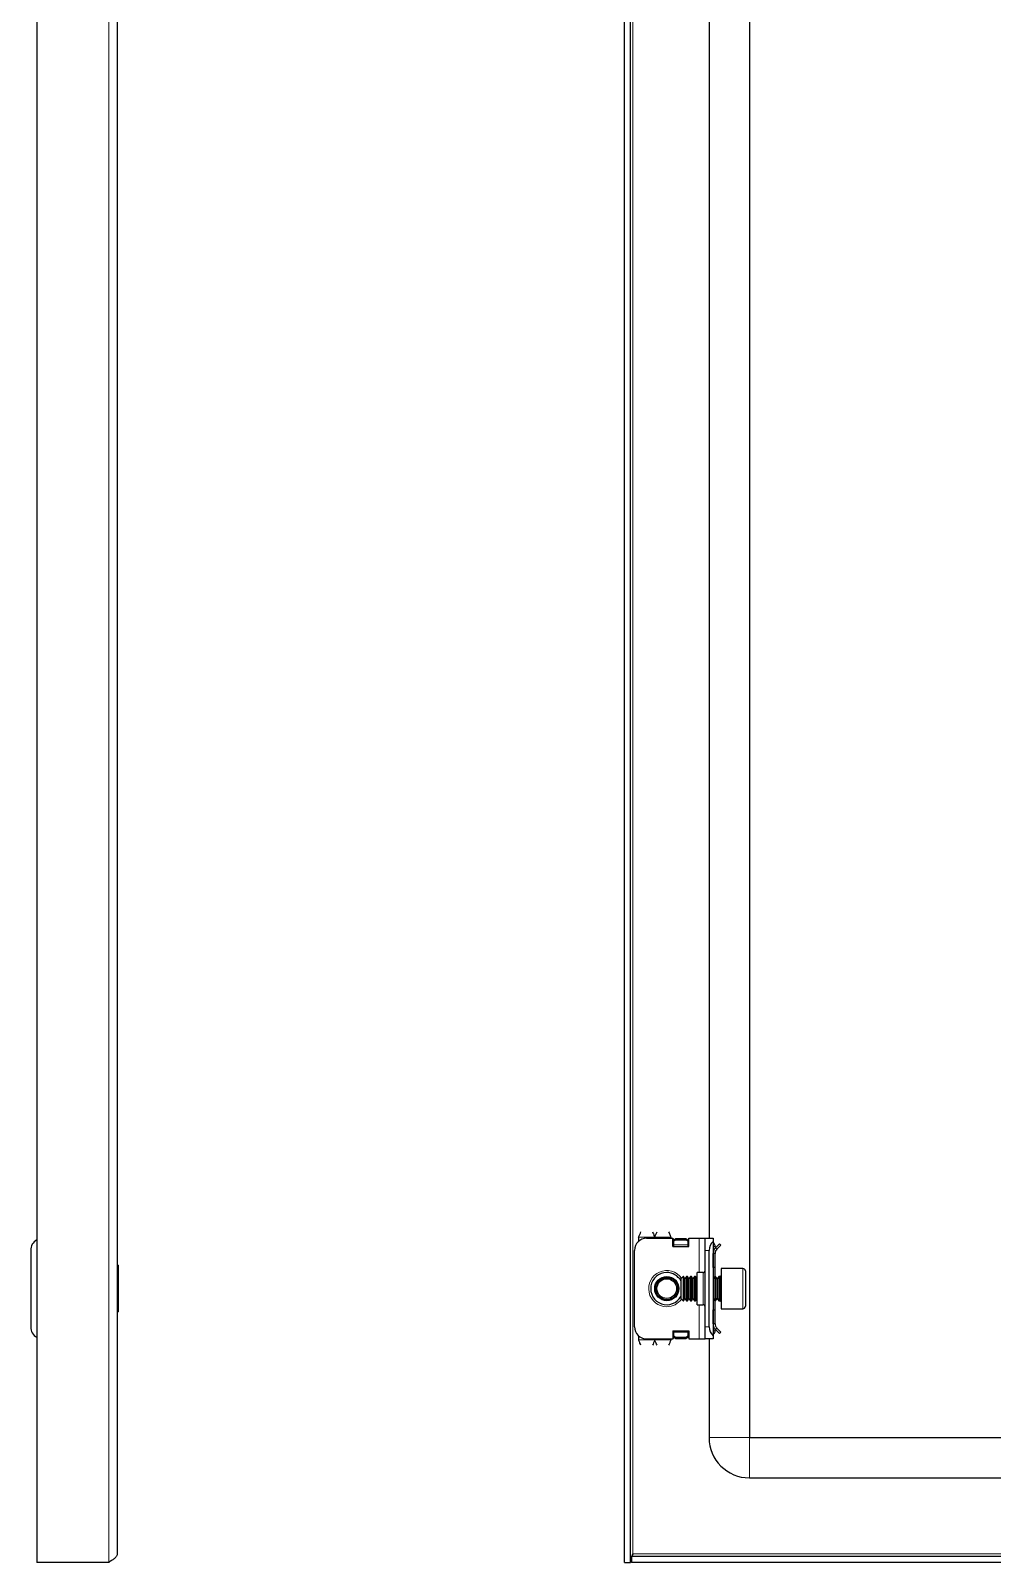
# Model space of a CAD drawing. Header units: millimetres. Extents: x 167 to 1262, y -597 to 1161.
# Drawn here: x 768.4 to 1007.1, y -497 to -116.5 of the extents above; entities that cross this region are included whole.
import ezdxf

# ---------------------------------------------------------------- set-up
doc = ezdxf.new("R2010")
doc.units = ezdxf.units.MM

msp = doc.modelspace()

# ---------------------------------------------------------------- linework, layer by layer
at = {"color": 7, "linetype": 'Continuous', "lineweight": 25}
for p, q in [((769.88, 1064), (769.88, -497)), ((789.88, 1061.9), (789.88, -494.9)), ((915.8, -497), (915.8, 1064)), ((917.3, -497), (917.3, 1064)), ((946.8, 1033), (946.8, -466)), ((936.8, -41.5), (936.8, -416.5)), ((919.3, -416.25), (919.3, -417.26)), ((921.3, -416.5), (927.8, -416.5)), ((927.3, -416.25), (927.3, -416.5)), ((927.8, -418.5), (927.8, -416.5)), ((928, -416.61), (927.8, -416.61)), ((927.8, -418.5), (931.8, -418.5)), ((928, -418.5), (928, -416.61)), ((928.05, -416.88), (928.55, -416.52)), ((928.55, -416.88), (928.05, -417.23)), ((928.05, -417.23), (928.05, -416.88)), ((928.05, -418.14), (928.05, -417.23)), ((928.05, -418.5), (928.05, -418.14)), ((928.55, -416.52), (928.55, -416.88)), ((928.55, -416.52), (931.05, -416.52)), ((928.55, -416.88), (931.05, -416.88)), ((931.05, -416.88), (931.05, -416.52)), ((931.05, -416.52), (931.55, -416.88)), ((931.55, -417.23), (931.05, -416.88)), ((931.55, -416.88), (931.55, -417.23)), ((931.55, -417.23), (931.55, -418.14)), ((931.55, -418.14), (931.55, -418.5)), ((931.8, -418.5), (931.8, -416.5)), ((931.8, -416.5), (934.3, -416.5)), ((934.3, -416.5), (935.8, -416.5)), ((935.8, -416.5), (937.8, -416.5)), ((935.8, -419.5), (935.8, -416.5)), ((937.8, -416.5), (937.8, -417.26)), ((937.8, -417.26), (937.8, -440.73)), ((937.8, -417.58), (938.01, -417.79)), ((938.3, -418.5), (938.3, -418.96)), ((938.39, -418.83), (939.36, -417.86)), ((938.74, -419.19), (939.72, -418.21)), ((939.36, -417.86), (939.72, -418.21)), ((768.38, -419.5), (768.38, -438.5)), ((918.3, -438.5), (918.3, -419.5)), ((935.8, -438.5), (935.8, -419.5)), ((936.8, -438.5), (936.8, -419.5)), ((938.3, -420.25), (937.8, -420.25)), ((937.8, -423.75), (937.8, -420.25)), ((938.3, -423.75), (938.3, -420.25)), ((938.74, -419.19), (938.39, -418.83)), ((790.13, -423.21), (789.88, -423.21)), ((790.13, -423.21), (790.13, -434.78)), ((930.36, -426), (929.8, -426.55)), ((930.41, -426), (930.36, -426)), ((930.36, -426), (930.36, -432)), ((930.8, -426.55), (930.41, -426)), ((930.41, -426), (930.41, -431.52)), ((931.19, -426), (930.8, -426.55)), ((931.41, -426), (931.19, -426)), ((931.19, -426), (931.19, -431.52)), ((931.8, -426.55), (931.41, -426)), ((931.41, -426), (931.41, -431.52)), ((932.19, -426), (931.8, -426.55)), ((932.41, -426), (932.19, -426)), ((932.19, -426), (932.19, -431.52)), ((932.8, -426.55), (932.41, -426)), ((932.41, -426), (932.41, -431.52)), ((933.19, -426), (932.8, -426.55)), ((933.41, -426), (933.19, -426)), ((933.19, -426), (933.19, -431.52)), ((933.8, -426.55), (933.41, -426)), ((933.41, -426), (933.41, -431.52)), ((935.3, -425), (933.8, -425)), ((933.8, -433), (933.8, -425)), ((938.3, -423.75), (937.8, -423.75)), ((938.19, -426), (937.8, -426.55)), ((938.41, -426), (938.19, -426)), ((938.19, -426), (938.19, -431.52)), ((938.3, -426), (938.3, -423.75)), ((938.8, -426.55), (938.41, -426)), ((938.41, -426), (938.41, -431.52)), ((939.19, -426), (938.8, -426.55)), ((939.55, -426), (939.19, -426)), ((939.19, -426), (939.19, -431.52)), ((945.2, -424), (939.8, -424)), ((939.8, -424), (939.8, -434)), ((945.8, -424.6), (945.8, -433.4)), ((929.8, -426.55), (929.8, -431.44)), ((930.8, -426.55), (930.8, -431.06)), ((931.8, -426.55), (931.8, -431.06)), ((932.8, -426.55), (932.8, -431.06)), ((938.8, -426.55), (938.8, -431.06)), ((929.8, -431.44), (930.36, -432)), ((930.36, -432), (930.41, -432)), ((930.41, -432), (930.8, -431.44)), ((930.41, -431.52), (930.41, -432)), ((930.8, -431.06), (930.8, -431.44)), ((930.8, -431.44), (931.19, -432)), ((931.19, -431.52), (931.19, -432)), ((931.19, -432), (931.41, -432)), ((931.41, -432), (931.8, -431.44)), ((931.41, -431.52), (931.41, -432)), ((931.8, -431.06), (931.8, -431.44)), ((931.8, -431.44), (932.19, -432)), ((932.19, -431.52), (932.19, -432)), ((932.19, -432), (932.41, -432)), ((932.41, -432), (932.8, -431.44)), ((932.41, -431.52), (932.41, -432)), ((932.8, -431.06), (932.8, -431.44)), ((932.8, -431.44), (933.19, -432)), ((933.19, -431.52), (933.19, -432)), ((933.19, -432), (933.41, -432)), ((933.41, -432), (933.8, -431.44)), ((933.41, -431.52), (933.41, -432)), ((933.8, -433), (935.3, -433)), ((937.8, -431.44), (938.19, -432)), ((938.19, -431.52), (938.19, -432)), ((938.19, -432), (938.41, -432)), ((938.3, -434.25), (938.3, -432)), ((938.41, -432), (938.8, -431.44)), ((938.41, -431.52), (938.41, -432)), ((938.8, -431.06), (938.8, -431.44)), ((938.8, -431.44), (939.19, -432)), ((939.19, -431.52), (939.19, -432)), ((939.19, -432), (939.55, -432)), ((789.88, -434.78), (790.13, -434.78)), ((937.8, -434.25), (938.3, -434.25)), ((937.8, -437.75), (937.8, -434.25)), ((938.3, -437.75), (938.3, -434.25)), ((939.8, -434), (945.2, -434)), ((919.3, -440.73), (919.3, -441.75)), ((927.8, -439.5), (927.8, -441.5)), ((927.8, -439.5), (931.8, -439.5)), ((928, -441.38), (928, -439.5)), ((928.05, -439.85), (928.05, -439.5)), ((928.05, -440.76), (928.05, -439.85)), ((928.05, -441.12), (928.05, -440.76)), ((928.05, -440.76), (928.55, -441.12)), ((928.55, -441.47), (928.05, -441.12)), ((928.55, -441.12), (928.55, -441.47)), ((931.05, -441.12), (928.55, -441.12)), ((931.05, -441.12), (931.55, -440.76)), ((931.05, -441.47), (931.05, -441.12)), ((931.55, -441.12), (931.05, -441.47)), ((931.55, -439.5), (931.55, -439.85)), ((931.55, -439.85), (931.55, -440.76)), ((931.55, -440.76), (931.55, -441.12)), ((931.8, -439.5), (931.8, -441.5)), ((935.8, -441.5), (935.8, -438.5)), ((938.3, -437.75), (937.8, -437.75)), ((938.01, -440.2), (937.8, -440.41)), ((937.8, -440.73), (937.8, -441.5)), ((938.3, -439.5), (938.3, -439.1)), ((938.74, -438.81), (938.39, -439.16)), ((938.39, -439.16), (939.36, -440.14)), ((938.74, -438.81), (939.72, -439.78)), ((939.36, -440.14), (939.72, -439.78)), ((921.3, -441.5), (927.8, -441.5)), ((927.3, -441.5), (927.3, -441.75)), ((927.8, -441.38), (928, -441.38)), ((931.05, -441.47), (928.55, -441.47)), ((931.8, -441.5), (934.3, -441.5)), ((934.3, -441.5), (935.8, -441.5)), ((937.8, -441.5), (935.8, -441.5)), ((936.8, -441.5), (936.8, -466)), ((946.8, -466), (1230.8, -466)), ((946.8, -476), (1230.8, -476)), ((787.78, -497), (769.88, -497)), ((915.8, -497), (917.3, -497)), ((917.5, -495.5), (917.5, -497)), ((1260.1, -495.5), (917.5, -495.5)), ((1260.1, -497), (917.5, -497)), ((917.66, -495.5), (917.9, -494.9))]:
    msp.add_line(p, q, dxfattribs=at)
at = {"color": 8, "linetype": 'Continuous', "lineweight": 18}
for p, q in [((787.78, 1064), (787.78, -497)), ((917.9, -494.9), (917.9, 1061.9)), ((919.3, -416.25), (923.3, -416.25)), ((923.3, -416.25), (927.3, -416.25)), ((931.55, -418.14), (928.05, -418.14)), ((934.3, -425), (934.3, -416.5)), ((937.8, -418), (938.01, -417.79)), ((937.8, -418.5), (938.3, -418.5)), ((936.8, -419.5), (935.8, -419.5)), ((935.3, -433), (935.3, -425)), ((939.55, -427.38), (939.55, -426)), ((945.2, -434), (945.2, -424)), ((939.55, -432), (939.55, -427.38)), ((934.3, -441.5), (934.3, -433)), ((928.05, -439.85), (931.55, -439.85)), ((935.8, -438.5), (936.8, -438.5)), ((937.8, -439.5), (938.3, -439.5)), ((937.8, -440), (938.01, -440.2)), ((919.3, -441.75), (923.3, -441.75)), ((927.3, -441.75), (923.3, -441.75)), ((946.8, -466), (936.8, -466)), ((946.8, -466), (946.8, -476)), ((1259.7, -494.9), (917.9, -494.9))]:
    msp.add_line(p, q, dxfattribs=at)
at = {"color": 7, "linetype": 'Continuous', "lineweight": 25}
for radius in [3, 2.76, 2.45]:
    msp.add_circle((926.3, -429), radius, dxfattribs=at)
for centre, radius, start, end in [((771.38, -419.5), 3, 120, 180), ((921.3, -419.5), 3, 90, 180), ((939.8, -419.5), 3, 131.8103, 180), ((937.3, -418.5), 1, 360, 45), ((926.3, -429), 4, 90, 331.045), ((926.3, -429), 4, 28.955, 90), ((935.3, -424.5), 0.5, 270, 360), ((939.55, -425.75), 0.25, 270, 0), ((945.2, -424.6), 0.6, 0, 90), ((935.3, -433.5), 0.5, 0, 90), ((939.55, -432.25), 0.25, 360, 90), ((945.2, -433.4), 0.6, 270, 360), ((771.38, -438.5), 3, 180, 240), ((921.3, -438.5), 3, 180, 270), ((939.8, -438.5), 3, 180, 228.1897), ((937.3, -439.5), 1, 315, 360), ((946.8, -466), 10, 180, 270)]:
    msp.add_arc(centre, radius, start, end, dxfattribs=at)
at = {"color": 8, "linetype": 'Continuous', "lineweight": 18}
for start, end in [(35.4622, 270), (270, 324.5378)]:
    msp.add_arc((926.3, -429), 4.5, start, end, dxfattribs=at)
at = {"color": 7, "linetype": 'Continuous', "lineweight": 25}
for points, knots in [([(919.3, -416.25), (919.4, -416), (919.59, -415.52), (919.78, -415.12), (919.87, -414.92)], [0, 0, 0, 0, 0.502065, 1, 1, 1, 1]), ([(922.73, -414.93), (922.81, -415.09), (922.99, -415.44), (923.18, -415.93), (923.29, -416.21), (923.3, -416.25)], [0, 0, 0, 0, 0.415483, 0.917152, 1, 1, 1, 1]), ([(923.3, -416.25), (923.4, -416), (923.59, -415.52), (923.78, -415.12), (923.87, -414.92)], [0, 0, 0, 0, 0.502065, 1, 1, 1, 1]), ([(926.73, -414.93), (926.81, -415.09), (926.99, -415.44), (927.18, -415.93), (927.29, -416.21), (927.3, -416.25)], [0, 0, 0, 0, 0.415483, 0.917152, 1, 1, 1, 1]), ([(938.39, -418.83), (938.24, -419.02), (937.93, -419.4), (937.81, -419.93), (937.8, -420.21), (937.8, -420.25)], [0, 0, 0, 0, 0.461863, 0.923726, 1, 1, 1, 1]), ([(938.74, -419.19), (938.62, -419.34), (938.44, -419.56), (938.32, -419.94), (938.31, -420.14), (938.3, -420.25)], [0, 0, 0, 0, 0.485042, 0.738404, 1, 1, 1, 1]), ([(937.8, -437.75), (937.83, -437.99), (937.88, -438.47), (938.17, -438.93), (938.36, -439.13), (938.39, -439.16)], [0, 0, 0, 0, 0.4618628, 0.9237257, 1, 1, 1, 1]), ([(938.3, -437.75), (938.32, -437.94), (938.36, -438.23), (938.54, -438.58), (938.67, -438.73), (938.74, -438.81)], [0, 0, 0, 0, 0.485042, 0.738404, 1, 1, 1, 1]), ([(919.88, -443.06), (919.8, -442.9), (919.62, -442.55), (919.43, -442.07), (919.32, -441.79), (919.3, -441.75)], [0, 0, 0, 0, 0.415483, 0.917152, 1, 1, 1, 1]), ([(923.3, -441.75), (923.21, -441.99), (923.02, -442.48), (922.83, -442.87), (922.73, -443.07)], [0, 0, 0, 0, 0.502065, 1, 1, 1, 1]), ([(923.88, -443.06), (923.8, -442.9), (923.62, -442.55), (923.43, -442.07), (923.32, -441.79), (923.3, -441.75)], [0, 0, 0, 0, 0.415483, 0.917152, 1, 1, 1, 1]), ([(927.3, -441.75), (927.21, -441.99), (927.02, -442.48), (926.83, -442.87), (926.73, -443.07)], [0, 0, 0, 0, 0.502065, 1, 1, 1, 1]), ([(917.3, -497), (917.31, -496.81), (917.34, -496.45), (917.42, -496.08), (917.5, -495.89), (917.5, -495.88)], [0, 0, 0, 0, 0.48755, 0.97507, 1, 1, 1, 1])]:
    msp.add_open_spline(points, degree=3, knots=knots, dxfattribs=at)
for points in [[(789.88, -494.9), (789.84, -495.07), (789.78, -495.42), (789.3, -495.95), (788.6, -496.47), (788.05, -496.82), (787.78, -497)], [(917.9, -494.9), (917.87, -494.98), (917.8, -495.13), (917.7, -495.33), (917.6, -495.47), (917.54, -495.49), (917.5, -495.5)]]:
    msp.add_open_spline(points, degree=3, dxfattribs=at)

doc.saveas('drawing.dxf')
